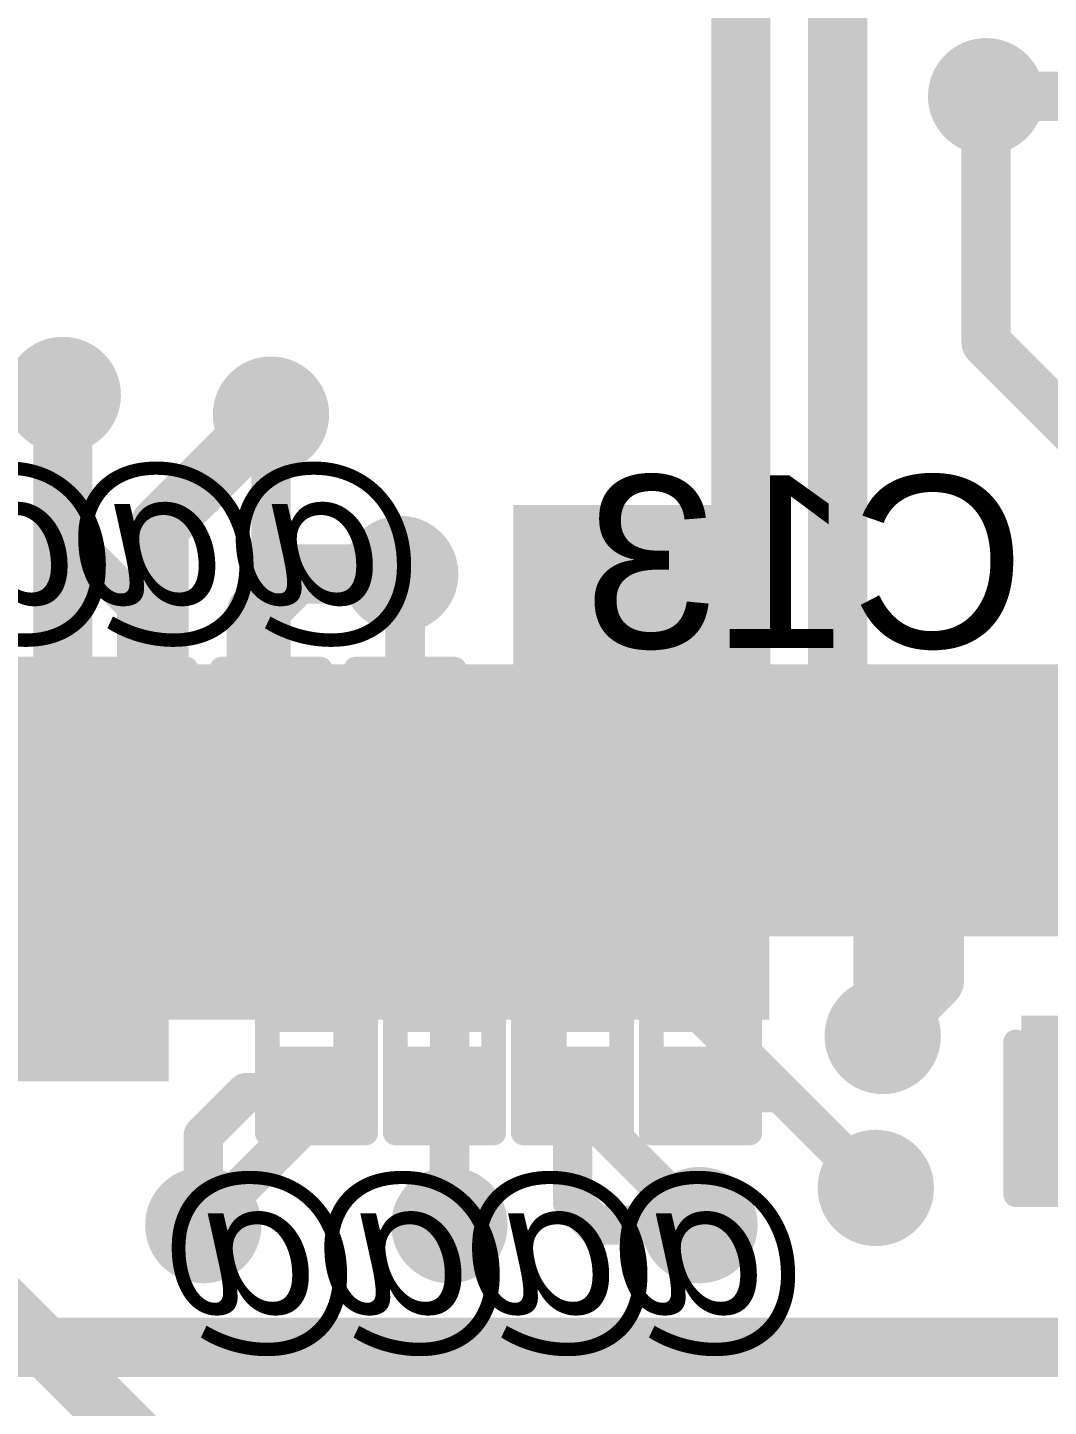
# Model space of a CAD drawing. Header units: millimetres. Extents: x -1.41 to 1.31, y -0.13 to 2.68.
# Drawn here: x 0.0383 to 0.2457, y 0.708 to 0.9879 of the extents above; entities that cross this region are included whole.
import ezdxf

# ---------------------------------------------------------------- set-up
doc = ezdxf.new("R2010")
doc.units = ezdxf.units.MM
doc.header["$MEASUREMENT"] = 0
for name, color, linetype in [('BottomLayer', 5, 'Continuous'), ('BottomOverlay', 54, 'Continuous'), ('BottomPaste', 16, 'Continuous'), ('BottomSolder', 6, 'Continuous'), ('Mechanical2', 216, 'Continuous'), ('TopLayer', 1, 'Continuous'), ('TopPaste', 8, 'Continuous'), ('TopSolder', 216, 'Continuous'), ('ViaHoleLayer', 16, 'Continuous')]:
    doc.layers.add(name, color=color, linetype=linetype)
doc.styles.add('Arial', font='', dxfattribs={"height": 0.2})
doc.styles.get('Arial').set_extended_font_data('Arial')

# ---------------------------------------------------------------- blocks, each defined once
blk = doc.blocks.new('LQFP_100_6')
at = {"layer": 'TopLayer'}
for points in [[(0.04527560000000001, -0.28149605), (0.04527559999999999, -0.32874015), (0.0334646, -0.32874015), (0.0334646, -0.28149605)], [(0.0649606, -0.28149605), (0.0649606, -0.32874015), (0.0531496, -0.32874015), (0.0531496, -0.28149605)], [(0.0846456, -0.28149605), (0.0846456, -0.32874015), (0.0728346, -0.32874015), (0.0728346, -0.28149605)], [(0.1043307, -0.28149605), (0.1043307, -0.32874015), (0.0925197, -0.32874015), (0.0925197, -0.28149605)], [(0.1240157, -0.28149605), (0.1240157, -0.32874015), (0.1122047, -0.32874015), (0.1122047, -0.28149605)], [(0.1437008, -0.28149605), (0.1437008, -0.32874015), (0.1318898, -0.32874015), (0.1318898, -0.28149605)], [(0.1633858, -0.28149605), (0.1633858, -0.32874015), (0.1515748, -0.32874015), (0.1515748, -0.28149605)], [(0.1830708, -0.28149605), (0.1830708, -0.32874015), (0.1712598, -0.32874015), (0.1712598, -0.28149605)], [(0.2027558, -0.28149605), (0.2027558, -0.32874015), (0.1909448, -0.32874015), (0.1909448, -0.28149605)], [(0.2224409, -0.28149605), (0.2224409, -0.32874015), (0.2106299, -0.32874015), (0.2106299, -0.28149605)], [(0.242126, -0.28149605), (0.242126, -0.32874015), (0.230315, -0.32874015), (0.230315, -0.28149605)]]:
    blk.add_hatch(color=1, dxfattribs=at).paths.add_polyline_path(points)
at = {"layer": 'TopPaste'}
for points in [[(0.04527560000000001, -0.28149605), (0.04527559999999999, -0.32874015), (0.0334646, -0.32874015), (0.0334646, -0.28149605)], [(0.0649606, -0.28149605), (0.0649606, -0.32874015), (0.0531496, -0.32874015), (0.0531496, -0.28149605)], [(0.0846456, -0.28149605), (0.0846456, -0.32874015), (0.0728346, -0.32874015), (0.0728346, -0.28149605)], [(0.1043307, -0.28149605), (0.1043307, -0.32874015), (0.0925197, -0.32874015), (0.0925197, -0.28149605)], [(0.1240157, -0.28149605), (0.1240157, -0.32874015), (0.1122047, -0.32874015), (0.1122047, -0.28149605)], [(0.1437008, -0.28149605), (0.1437008, -0.32874015), (0.1318898, -0.32874015), (0.1318898, -0.28149605)], [(0.1633858, -0.28149605), (0.1633858, -0.32874015), (0.1515748, -0.32874015), (0.1515748, -0.28149605)], [(0.1830708, -0.28149605), (0.1830708, -0.32874015), (0.1712598, -0.32874015), (0.1712598, -0.28149605)], [(0.2027558, -0.28149605), (0.2027558, -0.32874015), (0.1909448, -0.32874015), (0.1909448, -0.28149605)], [(0.2224409, -0.28149605), (0.2224409, -0.32874015), (0.2106299, -0.32874015), (0.2106299, -0.28149605)], [(0.242126, -0.28149605), (0.242126, -0.32874015), (0.230315, -0.32874015), (0.230315, -0.28149605)]]:
    blk.add_hatch(color=8, dxfattribs=at).paths.add_polyline_path(points)
at = {"layer": 'TopSolder'}
for points in [[(0.0492756, -0.27749605), (0.0492756, -0.33274015), (0.02946459999999999, -0.33274015), (0.02946460000000001, -0.27749605)], [(0.0689606, -0.27749605), (0.0689606, -0.33274015), (0.04914959999999999, -0.33274015), (0.04914960000000001, -0.27749605)], [(0.0886456, -0.27749605), (0.0886456, -0.33274015), (0.0688346, -0.33274015), (0.0688346, -0.27749605)], [(0.1083307, -0.27749605), (0.1083307, -0.33274015), (0.0885197, -0.33274015), (0.0885197, -0.27749605)], [(0.1280157, -0.27749605), (0.1280157, -0.33274015), (0.1082047, -0.33274015), (0.1082047, -0.27749605)], [(0.1477008, -0.27749605), (0.1477008, -0.33274015), (0.1278898, -0.33274015), (0.1278898, -0.27749605)], [(0.1673858, -0.27749605), (0.1673858, -0.33274015), (0.1475748, -0.33274015), (0.1475748, -0.27749605)], [(0.1870708, -0.27749605), (0.1870708, -0.33274015), (0.1672598, -0.33274015), (0.1672598, -0.27749605)], [(0.2067558, -0.27749605), (0.2067558, -0.33274015), (0.1869448, -0.33274015), (0.1869448, -0.27749605)], [(0.2264409, -0.27749605), (0.2264409, -0.33274015), (0.2066299, -0.33274015), (0.2066299, -0.27749605)], [(0.246126, -0.27749605), (0.246126, -0.33274015), (0.226315, -0.33274015), (0.226315, -0.27749605)]]:
    blk.add_hatch(color=216, dxfattribs=at).paths.add_polyline_path(points)
blk = doc.blocks.new('R___0201_B_17')
at = {"layer": 'BottomLayer'}
for points in [[(-0.01614165, 0.00728345), (-0.00551175, 0.00728345), (-0.00551175, -0.00728345), (-0.01614165, -0.00728345)], [(0.00551185, 0.00728345), (0.01614175, 0.00728345), (0.01614175, -0.00728345), (0.00551185, -0.00728345)]]:
    blk.add_hatch(color=5, dxfattribs=at).paths.add_polyline_path(points)
at = {"layer": 'BottomPaste'}
for points in [[(-0.01614165, 0.00728345), (-0.00551175, 0.00728345), (-0.00551175, -0.00728345), (-0.01614165, -0.00728345)], [(0.00551185, 0.00728345), (0.01614175, 0.00728345), (0.01614175, -0.00728345), (0.00551185, -0.00728345)]]:
    blk.add_hatch(color=16, dxfattribs=at).paths.add_polyline_path(points)
at = {"layer": 'BottomSolder'}
for points in [[(-0.02014165, 0.01128345), (-0.00151175, 0.01128345), (-0.00151175, -0.01128345), (-0.02014165, -0.01128345)], [(0.00151185, 0.01128345), (0.02014175, 0.01128345), (0.02014175, -0.01128345), (0.00151185, -0.01128345)]]:
    blk.add_hatch(color=6, dxfattribs=at).paths.add_polyline_path(points)
at = {"layer": 'BottomOverlay', "const_width": 0.005}
for points in [[(0.019, 0.01), (-0.019, 0.01)], [(-0.019, -0.01), (-0.019, 0.01)], [(0.019, -0.01), (0.019, 0.01)], [(0.019, -0.01), (-0.019, -0.01)]]:
    blk.add_lwpolyline(points, dxfattribs=at)
at = {"layer": 'BottomOverlay', "const_width": 0.0025}
for points in [[(-0.02025, 0.01, 1), (-0.01775, 0.01, 1)], [(-0.02025, 0.01, 1), (-0.01775, 0.01, 1)], [(0.01775, 0.01, 1), (0.02025, 0.01, 1)], [(0.01775, 0.01, 1), (0.02025, 0.01, 1)], [(-0.02025, -0.01, 1), (-0.01775, -0.01, 1)], [(-0.02025, -0.01, 1), (-0.01775, -0.01, 1)], [(0.01775, -0.01, 1), (0.02025, -0.01, 1)], [(0.01775, -0.01, 1), (0.02025, -0.01, 1)]]:
    blk.add_lwpolyline(points, format="xyb", close=True, dxfattribs=at)
blk = doc.blocks.new('R___0201_B_19')
at = {"layer": 'BottomLayer'}
for points in [[(-0.01614165, 0.00728345), (-0.00551175, 0.00728345), (-0.00551175, -0.00728345), (-0.01614165, -0.00728345)], [(0.00551185, 0.00728345), (0.01614175, 0.00728345), (0.01614175, -0.00728345), (0.00551185, -0.00728345)]]:
    blk.add_hatch(color=5, dxfattribs=at).paths.add_polyline_path(points)
at = {"layer": 'BottomPaste'}
for points in [[(-0.01614165, 0.00728345), (-0.00551175, 0.00728345), (-0.00551175, -0.00728345), (-0.01614165, -0.00728345)], [(0.00551185, 0.00728345), (0.01614175, 0.00728345), (0.01614175, -0.00728345), (0.00551185, -0.00728345)]]:
    blk.add_hatch(color=16, dxfattribs=at).paths.add_polyline_path(points)
at = {"layer": 'BottomSolder'}
for points in [[(-0.02014165, 0.01128345), (-0.00151175, 0.01128345), (-0.00151175, -0.01128345), (-0.02014165, -0.01128345)], [(0.00151185, 0.01128345), (0.02014175, 0.01128345), (0.02014175, -0.01128345), (0.00151185, -0.01128345)]]:
    blk.add_hatch(color=6, dxfattribs=at).paths.add_polyline_path(points)
at = {"layer": 'BottomOverlay', "const_width": 0.005}
for points in [[(0.019, 0.01), (-0.019, 0.01)], [(-0.019, -0.01), (-0.019, 0.01)], [(0.019, -0.01), (0.019, 0.01)], [(0.019, -0.01), (-0.019, -0.01)]]:
    blk.add_lwpolyline(points, dxfattribs=at)
at = {"layer": 'BottomOverlay', "const_width": 0.0025}
for points in [[(-0.02025, 0.01, 1), (-0.01775, 0.01, 1)], [(-0.02025, 0.01, 1), (-0.01775, 0.01, 1)], [(0.01775, 0.01, 1), (0.02025, 0.01, 1)], [(0.01775, 0.01, 1), (0.02025, 0.01, 1)], [(-0.02025, -0.01, 1), (-0.01775, -0.01, 1)], [(-0.02025, -0.01, 1), (-0.01775, -0.01, 1)], [(0.01775, -0.01, 1), (0.02025, -0.01, 1)], [(0.01775, -0.01, 1), (0.02025, -0.01, 1)]]:
    blk.add_lwpolyline(points, format="xyb", close=True, dxfattribs=at)
blk = doc.blocks.new('R___0201_B_21')
at = {"layer": 'BottomLayer'}
for points in [[(-0.01614165, 0.00728345), (-0.00551175, 0.00728345), (-0.00551175, -0.00728345), (-0.01614165, -0.00728345)], [(0.00551185, 0.00728345), (0.01614175, 0.00728345), (0.01614175, -0.00728345), (0.00551185, -0.00728345)]]:
    blk.add_hatch(color=5, dxfattribs=at).paths.add_polyline_path(points)
at = {"layer": 'BottomPaste'}
for points in [[(-0.01614165, 0.00728345), (-0.00551175, 0.00728345), (-0.00551175, -0.00728345), (-0.01614165, -0.00728345)], [(0.00551185, 0.00728345), (0.01614175, 0.00728345), (0.01614175, -0.00728345), (0.00551185, -0.00728345)]]:
    blk.add_hatch(color=16, dxfattribs=at).paths.add_polyline_path(points)
at = {"layer": 'BottomSolder'}
for points in [[(-0.02014165, 0.01128345), (-0.00151175, 0.01128345), (-0.00151175, -0.01128345), (-0.02014165, -0.01128345)], [(0.00151185, 0.01128345), (0.02014175, 0.01128345), (0.02014175, -0.01128345), (0.00151185, -0.01128345)]]:
    blk.add_hatch(color=6, dxfattribs=at).paths.add_polyline_path(points)
at = {"layer": 'BottomOverlay', "const_width": 0.005}
for points in [[(0.019, 0.01), (-0.019, 0.01)], [(-0.019, -0.01), (-0.019, 0.01)], [(0.019, -0.01), (0.019, 0.01)], [(0.019, -0.01), (-0.019, -0.01)]]:
    blk.add_lwpolyline(points, dxfattribs=at)
at = {"layer": 'BottomOverlay', "const_width": 0.0025}
for points in [[(-0.02025, 0.01, 1), (-0.01775, 0.01, 1)], [(-0.02025, 0.01, 1), (-0.01775, 0.01, 1)], [(0.01775, 0.01, 1), (0.02025, 0.01, 1)], [(0.01775, 0.01, 1), (0.02025, 0.01, 1)], [(-0.02025, -0.01, 1), (-0.01775, -0.01, 1)], [(-0.02025, -0.01, 1), (-0.01775, -0.01, 1)], [(0.01775, -0.01, 1), (0.02025, -0.01, 1)], [(0.01775, -0.01, 1), (0.02025, -0.01, 1)]]:
    blk.add_lwpolyline(points, format="xyb", close=True, dxfattribs=at)
blk = doc.blocks.new('R___0201_B_22')
at = {"layer": 'BottomLayer'}
for points in [[(-0.01614165, 0.00728345), (-0.00551175, 0.00728345), (-0.00551175, -0.00728345), (-0.01614165, -0.00728345)], [(0.00551185, 0.00728345), (0.01614175, 0.00728345), (0.01614175, -0.00728345), (0.00551185, -0.00728345)]]:
    blk.add_hatch(color=5, dxfattribs=at).paths.add_polyline_path(points)
at = {"layer": 'BottomPaste'}
for points in [[(-0.01614165, 0.00728345), (-0.00551175, 0.00728345), (-0.00551175, -0.00728345), (-0.01614165, -0.00728345)], [(0.00551185, 0.00728345), (0.01614175, 0.00728345), (0.01614175, -0.00728345), (0.00551185, -0.00728345)]]:
    blk.add_hatch(color=16, dxfattribs=at).paths.add_polyline_path(points)
at = {"layer": 'BottomSolder'}
for points in [[(-0.02014165, 0.01128345), (-0.00151175, 0.01128345), (-0.00151175, -0.01128345), (-0.02014165, -0.01128345)], [(0.00151185, 0.01128345), (0.02014175, 0.01128345), (0.02014175, -0.01128345), (0.00151185, -0.01128345)]]:
    blk.add_hatch(color=6, dxfattribs=at).paths.add_polyline_path(points)
at = {"layer": 'BottomOverlay', "const_width": 0.005}
for points in [[(0.019, 0.01), (-0.019, 0.01)], [(-0.019, -0.01), (-0.019, 0.01)], [(0.019, -0.01), (0.019, 0.01)], [(0.019, -0.01), (-0.019, -0.01)]]:
    blk.add_lwpolyline(points, dxfattribs=at)
at = {"layer": 'BottomOverlay', "const_width": 0.0025}
for points in [[(-0.02025, 0.01, 1), (-0.01775, 0.01, 1)], [(-0.02025, 0.01, 1), (-0.01775, 0.01, 1)], [(0.01775, 0.01, 1), (0.02025, 0.01, 1)], [(0.01775, 0.01, 1), (0.02025, 0.01, 1)], [(-0.02025, -0.01, 1), (-0.01775, -0.01, 1)], [(-0.02025, -0.01, 1), (-0.01775, -0.01, 1)], [(0.01775, -0.01, 1), (0.02025, -0.01, 1)], [(0.01775, -0.01, 1), (0.02025, -0.01, 1)]]:
    blk.add_lwpolyline(points, format="xyb", close=True, dxfattribs=at)
blk = doc.blocks.new('R___0201_B_23')
at = {"layer": 'BottomLayer'}
for points in [[(-0.01614165, 0.00728345), (-0.00551175, 0.00728345), (-0.00551175, -0.00728345), (-0.01614165, -0.00728345)], [(0.00551185, 0.00728345), (0.01614175, 0.00728345), (0.01614175, -0.00728345), (0.00551185, -0.00728345)]]:
    blk.add_hatch(color=5, dxfattribs=at).paths.add_polyline_path(points)
at = {"layer": 'BottomPaste'}
for points in [[(-0.01614165, 0.00728345), (-0.00551175, 0.00728345), (-0.00551175, -0.00728345), (-0.01614165, -0.00728345)], [(0.00551185, 0.00728345), (0.01614175, 0.00728345), (0.01614175, -0.00728345), (0.00551185, -0.00728345)]]:
    blk.add_hatch(color=16, dxfattribs=at).paths.add_polyline_path(points)
at = {"layer": 'BottomSolder'}
for points in [[(-0.02014165, 0.01128345), (-0.00151175, 0.01128345), (-0.00151175, -0.01128345), (-0.02014165, -0.01128345)], [(0.00151185, 0.01128345), (0.02014175, 0.01128345), (0.02014175, -0.01128345), (0.00151185, -0.01128345)]]:
    blk.add_hatch(color=6, dxfattribs=at).paths.add_polyline_path(points)
at = {"layer": 'BottomOverlay', "const_width": 0.005}
for points in [[(-0.019, 0.01), (0.019, 0.01)], [(-0.019, 0.01), (-0.019, -0.01)], [(0.019, 0.01), (0.019, -0.01)], [(-0.019, -0.01), (0.019, -0.01)]]:
    blk.add_lwpolyline(points, dxfattribs=at)
at = {"layer": 'BottomOverlay', "const_width": 0.0025}
for points in [[(-0.02025, 0.01, 1), (-0.01775, 0.01, 1)], [(-0.02025, 0.01, 1), (-0.01775, 0.01, 1)], [(0.01775, 0.01, 1), (0.02025, 0.01, 1)], [(0.01775, 0.01, 1), (0.02025, 0.01, 1)], [(-0.02025, -0.01, 1), (-0.01775, -0.01, 1)], [(-0.02025, -0.01, 1), (-0.01775, -0.01, 1)], [(0.01775, -0.01, 1), (0.02025, -0.01, 1)], [(0.01775, -0.01, 1), (0.02025, -0.01, 1)]]:
    blk.add_lwpolyline(points, format="xyb", close=True, dxfattribs=at)
blk = doc.blocks.new('R___0201_B_25')
at = {"layer": 'BottomLayer'}
for points in [[(-0.01614165, 0.00728345), (-0.00551175, 0.00728345), (-0.00551175, -0.00728345), (-0.01614165, -0.00728345)], [(0.00551185, 0.00728345), (0.01614175, 0.00728345), (0.01614175, -0.00728345), (0.00551185, -0.00728345)]]:
    blk.add_hatch(color=5, dxfattribs=at).paths.add_polyline_path(points)
at = {"layer": 'BottomPaste'}
for points in [[(-0.01614165, 0.00728345), (-0.00551175, 0.00728345), (-0.00551175, -0.00728345), (-0.01614165, -0.00728345)], [(0.00551185, 0.00728345), (0.01614175, 0.00728345), (0.01614175, -0.00728345), (0.00551185, -0.00728345)]]:
    blk.add_hatch(color=16, dxfattribs=at).paths.add_polyline_path(points)
at = {"layer": 'BottomSolder'}
for points in [[(-0.02014165, 0.01128345), (-0.00151175, 0.01128345), (-0.00151175, -0.01128345), (-0.02014165, -0.01128345)], [(0.00151185, 0.01128345), (0.02014175, 0.01128345), (0.02014175, -0.01128345), (0.00151185, -0.01128345)]]:
    blk.add_hatch(color=6, dxfattribs=at).paths.add_polyline_path(points)
at = {"layer": 'BottomOverlay', "const_width": 0.005}
for points in [[(-0.019, 0.01), (0.019, 0.01)], [(-0.019, 0.01), (-0.019, -0.01)], [(0.019, 0.01), (0.019, -0.01)], [(-0.019, -0.01), (0.019, -0.01)]]:
    blk.add_lwpolyline(points, dxfattribs=at)
at = {"layer": 'BottomOverlay', "const_width": 0.0025}
for points in [[(-0.02025, 0.01, 1), (-0.01775, 0.01, 1)], [(-0.02025, 0.01, 1), (-0.01775, 0.01, 1)], [(0.01775, 0.01, 1), (0.02025, 0.01, 1)], [(0.01775, 0.01, 1), (0.02025, 0.01, 1)], [(-0.02025, -0.01, 1), (-0.01775, -0.01, 1)], [(-0.02025, -0.01, 1), (-0.01775, -0.01, 1)], [(0.01775, -0.01, 1), (0.02025, -0.01, 1)], [(0.01775, -0.01, 1), (0.02025, -0.01, 1)]]:
    blk.add_lwpolyline(points, format="xyb", close=True, dxfattribs=at)
blk = doc.blocks.new('R___0201_B_26')
at = {"layer": 'BottomLayer'}
for points in [[(-0.01614165, 0.00728345), (-0.00551175, 0.00728345), (-0.00551175, -0.00728345), (-0.01614165, -0.00728345)], [(0.00551185, 0.00728345), (0.01614175, 0.00728345), (0.01614175, -0.00728345), (0.00551185, -0.00728345)]]:
    blk.add_hatch(color=5, dxfattribs=at).paths.add_polyline_path(points)
at = {"layer": 'BottomPaste'}
for points in [[(-0.01614165, 0.00728345), (-0.00551175, 0.00728345), (-0.00551175, -0.00728345), (-0.01614165, -0.00728345)], [(0.00551185, 0.00728345), (0.01614175, 0.00728345), (0.01614175, -0.00728345), (0.00551185, -0.00728345)]]:
    blk.add_hatch(color=16, dxfattribs=at).paths.add_polyline_path(points)
at = {"layer": 'BottomSolder'}
for points in [[(-0.02014165, 0.01128345), (-0.00151175, 0.01128345), (-0.00151175, -0.01128345), (-0.02014165, -0.01128345)], [(0.00151185, 0.01128345), (0.02014175, 0.01128345), (0.02014175, -0.01128345), (0.00151185, -0.01128345)]]:
    blk.add_hatch(color=6, dxfattribs=at).paths.add_polyline_path(points)
at = {"layer": 'BottomOverlay', "const_width": 0.005}
for points in [[(-0.019, 0.01), (0.019, 0.01)], [(-0.019, 0.01), (-0.019, -0.01)], [(0.019, 0.01), (0.019, -0.01)], [(-0.019, -0.01), (0.019, -0.01)]]:
    blk.add_lwpolyline(points, dxfattribs=at)
at = {"layer": 'BottomOverlay', "const_width": 0.0025}
for points in [[(-0.02025, 0.01, 1), (-0.01775, 0.01, 1)], [(-0.02025, 0.01, 1), (-0.01775, 0.01, 1)], [(0.01775, 0.01, 1), (0.02025, 0.01, 1)], [(0.01775, 0.01, 1), (0.02025, 0.01, 1)], [(-0.02025, -0.01, 1), (-0.01775, -0.01, 1)], [(-0.02025, -0.01, 1), (-0.01775, -0.01, 1)], [(0.01775, -0.01, 1), (0.02025, -0.01, 1)], [(0.01775, -0.01, 1), (0.02025, -0.01, 1)]]:
    blk.add_lwpolyline(points, format="xyb", close=True, dxfattribs=at)
blk = doc.blocks.new('R___0201_B_28')
at = {"layer": 'BottomLayer'}
for points in [[(-0.01614165, 0.00728345), (-0.00551175, 0.00728345), (-0.00551175, -0.00728345), (-0.01614165, -0.00728345)], [(0.00551185, 0.00728345), (0.01614175, 0.00728345), (0.01614175, -0.00728345), (0.00551185, -0.00728345)]]:
    blk.add_hatch(color=5, dxfattribs=at).paths.add_polyline_path(points)
at = {"layer": 'BottomPaste'}
for points in [[(-0.01614165, 0.00728345), (-0.00551175, 0.00728345), (-0.00551175, -0.00728345), (-0.01614165, -0.00728345)], [(0.00551185, 0.00728345), (0.01614175, 0.00728345), (0.01614175, -0.00728345), (0.00551185, -0.00728345)]]:
    blk.add_hatch(color=16, dxfattribs=at).paths.add_polyline_path(points)
at = {"layer": 'BottomSolder'}
for points in [[(-0.02014165, 0.01128345), (-0.00151175, 0.01128345), (-0.00151175, -0.01128345), (-0.02014165, -0.01128345)], [(0.00151185, 0.01128345), (0.02014175, 0.01128345), (0.02014175, -0.01128345), (0.00151185, -0.01128345)]]:
    blk.add_hatch(color=6, dxfattribs=at).paths.add_polyline_path(points)
at = {"layer": 'BottomOverlay', "const_width": 0.005}
for points in [[(-0.019, 0.01), (0.019, 0.01)], [(-0.019, 0.01), (-0.019, -0.01)], [(0.019, 0.01), (0.019, -0.01)], [(-0.019, -0.01), (0.019, -0.01)]]:
    blk.add_lwpolyline(points, dxfattribs=at)
at = {"layer": 'BottomOverlay', "const_width": 0.0025}
for points in [[(-0.02025, 0.01, 1), (-0.01775, 0.01, 1)], [(-0.02025, 0.01, 1), (-0.01775, 0.01, 1)], [(0.01775, 0.01, 1), (0.02025, 0.01, 1)], [(0.01775, 0.01, 1), (0.02025, 0.01, 1)], [(-0.02025, -0.01, 1), (-0.01775, -0.01, 1)], [(-0.02025, -0.01, 1), (-0.01775, -0.01, 1)], [(0.01775, -0.01, 1), (0.02025, -0.01, 1)], [(0.01775, -0.01, 1), (0.02025, -0.01, 1)]]:
    blk.add_lwpolyline(points, format="xyb", close=True, dxfattribs=at)
blk = doc.blocks.new('C___0603_B_92')
at = {"layer": 'BottomLayer'}
for points in [[(-0.045, -0.0175), (-0.045, 0.0175), (-0.015, 0.0175), (-0.015, -0.0175)], [(0.015, -0.0175), (0.015, 0.0175), (0.045, 0.0175), (0.045, -0.0175)]]:
    blk.add_hatch(color=5, dxfattribs=at).paths.add_polyline_path(points)
at = {"layer": 'BottomPaste'}
for points in [[(-0.045, -0.0175), (-0.045, 0.0175), (-0.015, 0.0175), (-0.015, -0.0175)], [(0.015, -0.0175), (0.015, 0.0175), (0.045, 0.0175), (0.045, -0.0175)]]:
    blk.add_hatch(color=16, dxfattribs=at).paths.add_polyline_path(points)
at = {"layer": 'BottomSolder'}
for points in [[(-0.0473622, -0.0198622), (-0.0473622, 0.0198622), (-0.0126378, 0.0198622), (-0.0126378, -0.0198622)], [(0.0126378, -0.0198622), (0.0126378, 0.0198622), (0.0473622, 0.0198622), (0.0473622, -0.0198622)]]:
    blk.add_hatch(color=6, dxfattribs=at).paths.add_polyline_path(points)
at = {"layer": 'BottomOverlay', "const_width": 0.005}
for points in [[(-0.049, 0.021), (-0.018, 0.021)], [(-0.049, -0.021), (-0.049, 0.021)], [(0.018, 0.021), (0.049, 0.021)], [(0.049, -0.021), (0.049, 0.021)], [(-0.049, -0.021), (-0.018, -0.021)], [(0.018, -0.021), (0.049, -0.021)]]:
    blk.add_lwpolyline(points, dxfattribs=at)
at = {"layer": 'BottomOverlay', "const_width": 0.0025}
for points in [[(-0.05025, 0.021, 1), (-0.04775, 0.021, 1)], [(-0.05025, 0.021, 1), (-0.04775, 0.021, 1)], [(-0.01925, 0.021, 1), (-0.01675, 0.021, 1)], [(0.01675, 0.021, 1), (0.01925, 0.021, 1)], [(0.04775, 0.021, 1), (0.05025, 0.021, 1)], [(0.04775, 0.021, 1), (0.05025, 0.021, 1)], [(-0.05025, -0.021, 1), (-0.04775, -0.021, 1)], [(-0.05025, -0.021, 1), (-0.04775, -0.021, 1)], [(-0.01925, -0.021, 1), (-0.01675, -0.021, 1)], [(0.01675, -0.021, 1), (0.01925, -0.021, 1)], [(0.04775, -0.021, 1), (0.05025, -0.021, 1)], [(0.04775, -0.021, 1), (0.05025, -0.021, 1)]]:
    blk.add_lwpolyline(points, format="xyb", close=True, dxfattribs=at)
blk = doc.blocks.new('C__0603_B_100')
at = {"layer": 'BottomLayer'}
for points in [[(-0.045, -0.0175), (-0.045, 0.0175), (-0.015, 0.0175), (-0.015, -0.0175)], [(0.015, -0.0175), (0.015, 0.0175), (0.045, 0.0175), (0.045, -0.0175)]]:
    blk.add_hatch(color=5, dxfattribs=at).paths.add_polyline_path(points)
at = {"layer": 'BottomPaste'}
for points in [[(-0.045, -0.0175), (-0.045, 0.0175), (-0.015, 0.0175), (-0.015, -0.0175)], [(0.015, -0.0175), (0.015, 0.0175), (0.045, 0.0175), (0.045, -0.0175)]]:
    blk.add_hatch(color=16, dxfattribs=at).paths.add_polyline_path(points)
at = {"layer": 'BottomSolder'}
for points in [[(-0.0473622, -0.0198622), (-0.0473622, 0.0198622), (-0.0126378, 0.0198622), (-0.0126378, -0.0198622)], [(0.0126378, -0.0198622), (0.0126378, 0.0198622), (0.0473622, 0.0198622), (0.0473622, -0.0198622)]]:
    blk.add_hatch(color=6, dxfattribs=at).paths.add_polyline_path(points)
at = {"layer": 'BottomOverlay', "const_width": 0.005}
for points in [[(-0.049, -0.021), (-0.049, 0.021)], [(-0.018, 0.021), (-0.049, 0.021)], [(0.049, 0.021), (0.018, 0.021)], [(0.049, -0.021), (0.049, 0.021)], [(-0.018, -0.021), (-0.049, -0.021)], [(0.049, -0.021), (0.018, -0.021)]]:
    blk.add_lwpolyline(points, dxfattribs=at)
at = {"layer": 'BottomOverlay', "const_width": 0.0025}
for points in [[(-0.05025, 0.021, 1), (-0.04775, 0.021, 1)], [(-0.05025, 0.021, 1), (-0.04775, 0.021, 1)], [(-0.01925, 0.021, 1), (-0.01675, 0.021, 1)], [(0.01675, 0.021, 1), (0.01925, 0.021, 1)], [(0.04775, 0.021, 1), (0.05025, 0.021, 1)], [(0.04775, 0.021, 1), (0.05025, 0.021, 1)], [(-0.05025, -0.021, 1), (-0.04775, -0.021, 1)], [(-0.05025, -0.021, 1), (-0.04775, -0.021, 1)], [(-0.01925, -0.021, 1), (-0.01675, -0.021, 1)], [(0.01675, -0.021, 1), (0.01925, -0.021, 1)], [(0.04775, -0.021, 1), (0.05025, -0.021, 1)], [(0.04775, -0.021, 1), (0.05025, -0.021, 1)]]:
    blk.add_lwpolyline(points, format="xyb", close=True, dxfattribs=at)

msp = doc.modelspace()

# ---------------------------------------------------------------- hatches: boundary and pattern name
at = {"layer": 'BottomLayer'}
h = msp.add_hatch(color=5, dxfattribs=at)
edge = h.paths.add_edge_path()
edge.add_arc((0.233, 0.974), 0.011811, 0, 360)
h = msp.add_hatch(color=5, dxfattribs=at)
edge = h.paths.add_edge_path()
edge.add_arc((0.0454646, 0.9133407), 0.011811, 0, 360)
h = msp.add_hatch(color=5, dxfattribs=at)
edge = h.paths.add_edge_path()
edge.add_arc((0.08775, 0.9093445), 0.011811, 0, 360)
for points in [[(0.189, 0.786528), (0.189, 0.891), (0.137, 0.891), (0.137, 0.786528)], [(-0.082, 0.816), (0.162, 0.816), (0.162, 0.8337012), (-0.082, 0.8337012)], [(-0.006, 0.786528), (0.153, 0.786528), (0.153, 0.822), (-0.006, 0.822)], [(-0.006, 0.774), (0.067, 0.774), (0.067, 0.8), (-0.006, 0.8)]]:
    msp.add_hatch(color=5, dxfattribs=at).paths.add_polyline_path(points)
h = msp.add_hatch(color=5, dxfattribs=at)
edge = h.paths.add_edge_path()
edge.add_arc((0.114, 0.877), 0.011811, 0, 360)
h = msp.add_hatch(color=5, dxfattribs=at)
edge = h.paths.add_edge_path()
edge.add_arc((0.153, 0.876528), 0.011811, 0, 360)
h = msp.add_hatch(color=5, dxfattribs=at)
edge = h.paths.add_edge_path()
edge.add_arc((0.0516912, 0.7876122), 0.011811, 0, 360)
h = msp.add_hatch(color=5, dxfattribs=at)
edge = h.paths.add_edge_path()
edge.add_arc((0.212001, 0.7832133), 0.011811, 0, 360)
h = msp.add_hatch(color=5, dxfattribs=at)
edge = h.paths.add_edge_path()
edge.add_arc((0.210597, 0.7523577), 0.011811, 0, 360)
h = msp.add_hatch(color=5, dxfattribs=at)
edge = h.paths.add_edge_path()
edge.add_arc((0.074, 0.744811), 0.011811, 0, 360)
h = msp.add_hatch(color=5, dxfattribs=at)
edge = h.paths.add_edge_path()
edge.add_arc((0.124, 0.744811), 0.011811, 0, 360)
h = msp.add_hatch(color=5, dxfattribs=at)
edge = h.paths.add_edge_path()
edge.add_arc((0.1747767, 0.744811), 0.011811, 0, 360)
at = {"layer": 'TopLayer'}
h = msp.add_hatch(color=1, dxfattribs=at)
edge = h.paths.add_edge_path()
edge.add_arc((0.233, 0.974), 0.011811, 0, 360)
h = msp.add_hatch(color=1, dxfattribs=at)
edge = h.paths.add_edge_path()
edge.add_arc((0.0454646, 0.9133407), 0.011811, 0, 360)
h = msp.add_hatch(color=1, dxfattribs=at)
edge = h.paths.add_edge_path()
edge.add_arc((0.08775, 0.9093445), 0.011811, 0, 360)
h = msp.add_hatch(color=1, dxfattribs=at)
edge = h.paths.add_edge_path()
edge.add_arc((0.114, 0.877), 0.011811, 0, 360)
h = msp.add_hatch(color=1, dxfattribs=at)
edge = h.paths.add_edge_path()
edge.add_arc((0.153, 0.876528), 0.011811, 0, 360)
msp.add_hatch(color=1, dxfattribs=at).paths.add_polyline_path([(0.312, 0.803528), (0.312, 0.8539216), (0.2362206, 0.8539216), (0.2362206, 0.803528)])
h = msp.add_hatch(color=1, dxfattribs=at)
edge = h.paths.add_edge_path()
edge.add_arc((0.0516912, 0.7876122), 0.011811, 0, 360)
h = msp.add_hatch(color=1, dxfattribs=at)
edge = h.paths.add_edge_path()
edge.add_arc((0.212001, 0.7832133), 0.011811, 0, 360)
h = msp.add_hatch(color=1, dxfattribs=at)
edge = h.paths.add_edge_path()
edge.add_arc((0.210597, 0.7523577), 0.011811, 0, 360)
h = msp.add_hatch(color=1, dxfattribs=at)
edge = h.paths.add_edge_path()
edge.add_arc((0.074, 0.744811), 0.011811, 0, 360)
h = msp.add_hatch(color=1, dxfattribs=at)
edge = h.paths.add_edge_path()
edge.add_arc((0.124, 0.744811), 0.011811, 0, 360)
h = msp.add_hatch(color=1, dxfattribs=at)
edge = h.paths.add_edge_path()
edge.add_arc((0.1747767, 0.744811), 0.011811, 0, 360)
at = {"layer": 'ViaHoleLayer'}
h = msp.add_hatch(color=16, dxfattribs=at)
edge = h.paths.add_edge_path()
edge.add_arc((0.233, 0.974), 0.0059055, 0, 360)
h = msp.add_hatch(color=16, dxfattribs=at)
edge = h.paths.add_edge_path()
edge.add_arc((0.0454646, 0.9133407), 0.0059055, 0, 360)
h = msp.add_hatch(color=16, dxfattribs=at)
edge = h.paths.add_edge_path()
edge.add_arc((0.08775, 0.9093445), 0.0059055, 0, 360)
h = msp.add_hatch(color=16, dxfattribs=at)
edge = h.paths.add_edge_path()
edge.add_arc((0.114, 0.877), 0.0059055, 0, 360)
h = msp.add_hatch(color=16, dxfattribs=at)
edge = h.paths.add_edge_path()
edge.add_arc((0.153, 0.876528), 0.0059055, 0, 360)
h = msp.add_hatch(color=16, dxfattribs=at)
edge = h.paths.add_edge_path()
edge.add_arc((0.0516912, 0.7876122), 0.0059055, 0, 360)
h = msp.add_hatch(color=16, dxfattribs=at)
edge = h.paths.add_edge_path()
edge.add_arc((0.212001, 0.7832133), 0.0059055, 0, 360)
h = msp.add_hatch(color=16, dxfattribs=at)
edge = h.paths.add_edge_path()
edge.add_arc((0.210597, 0.7523577), 0.0059055, 0, 360)
h = msp.add_hatch(color=16, dxfattribs=at)
edge = h.paths.add_edge_path()
edge.add_arc((0.074, 0.744811), 0.0059055, 0, 360)
h = msp.add_hatch(color=16, dxfattribs=at)
edge = h.paths.add_edge_path()
edge.add_arc((0.124, 0.744811), 0.0059055, 0, 360)
h = msp.add_hatch(color=16, dxfattribs=at)
edge = h.paths.add_edge_path()
edge.add_arc((0.1747767, 0.744811), 0.0059055, 0, 360)

# ---------------------------------------------------------------- linework, layer by layer
at = {"layer": 'BottomLayer'}
for points, const_width in [([(0.233, 0.9239584), (0.233, 0.974)], 0.01), ([(0.233, 0.9239584), (0.318, 0.8389584)], 0.01), ([(0.0454646, 0.8855354), (0.0454646, 0.9133407)], 0.008), ([(0.08775, 0.849528), (0.08775, 0.9093445)], 0.008), ([(0.0454646, 0.8855354), (0.0605, 0.8705)], 0.008), ([(0.114, 0.877), (0.115, 0.876)], 0.008), ([(0.115, 0.849528), (0.115, 0.876)], 0.008), ([(0.0605, 0.849528), (0.0605, 0.8705)], 0.008), ([(0.212, 0.835528), (0.216, 0.831528)], 0.01), ([(0.212001, 0.7832133), (0.212001, 0.831527)], 0.012), ([(0.212, 0.831528), (0.212001, 0.831527)], 0.01), ([(0.074, 0.763), (0.0827012, 0.7717012)], 0.008), ([(0.0827012, 0.7717012), (0.097, 0.7717012)], 0.008), ([(0.123, 0.7717012), (0.124, 0.7707012)], 0.008), ([(0.149, 0.7494975), (0.149, 0.7717012)], 0.008), ([(0.175, 0.7717012), (0.1912535, 0.7717012)], 0.008), ([(0.1912535, 0.7717012), (0.210597, 0.7523577)], 0.008), ([(0.124, 0.744811), (0.124, 0.7707012)], 0.008), ([(0.074, 0.744811), (0.074, 0.763)], 0.008), ([(0.01, 0.752), (0.202, 0.56)], 0.012), ([(0.210597, 0.7466885), (0.210597, 0.7523577)], 0.008), ([(0.149, 0.7494975), (0.1536865, 0.744811)], 0.008), ([(0.1536865, 0.744811), (0.1747767, 0.744811)], 0.008)]:
    msp.add_lwpolyline(points, dxfattribs=dict(at, const_width=const_width))
for points, const_width in [([(0.2305, 0.974, 1), (0.2355, 0.974, 1)], 0.005), ([(0.2305, 0.9239584, 1), (0.2355, 0.9239584, 1)], 0.005), ([(0.2305, 0.9239584, 1), (0.2355, 0.9239584, 1)], 0.005), ([(0.0434646, 0.9133407, 1), (0.0474646, 0.9133407, 1)], 0.004), ([(0.08575, 0.9093445, 1), (0.08975, 0.9093445, 1)], 0.004), ([(0.0434646, 0.8855354, 1), (0.0474646, 0.8855354, 1)], 0.004), ([(0.0434646, 0.8855354, 1), (0.0474646, 0.8855354, 1)], 0.004), ([(0.112, 0.877, 1), (0.116, 0.877, 1)], 0.004), ([(0.113, 0.876, 1), (0.117, 0.876, 1)], 0.004), ([(0.113, 0.876, 1), (0.117, 0.876, 1)], 0.004), ([(0.0585, 0.8705, 1), (0.0625, 0.8705, 1)], 0.004), ([(0.0585, 0.8705, 1), (0.0625, 0.8705, 1)], 0.004), ([(0.0585, 0.849528, 1), (0.0625, 0.849528, 1)], 0.004), ([(0.08575, 0.849528, 1), (0.08975, 0.849528, 1)], 0.004), ([(0.113, 0.849528, 1), (0.117, 0.849528, 1)], 0.004), ([(0.2095, 0.835528, 1), (0.2145, 0.835528, 1)], 0.005), ([(0.209001, 0.831527, 1), (0.215001, 0.831527, 1)], 0.006), ([(0.2095, 0.831528, 1), (0.2145, 0.831528, 1)], 0.005), ([(0.209501, 0.831527, 1), (0.214501, 0.831527, 1)], 0.005), ([(0.2135, 0.831528, 1), (0.2185, 0.831528, 1)], 0.005), ([(0.209001, 0.7832133, 1), (0.215001, 0.7832133, 1)], 0.006), ([(0.0807012, 0.7717012, 1), (0.0847012, 0.7717012, 1)], 0.004), ([(0.0807012, 0.7717012, 1), (0.0847012, 0.7717012, 1)], 0.004), ([(0.095, 0.7717012, 1), (0.099, 0.7717012, 1)], 0.004), ([(0.121, 0.7717012, 1), (0.125, 0.7717012, 1)], 0.004), ([(0.147, 0.7717012, 1), (0.151, 0.7717012, 1)], 0.004), ([(0.173, 0.7717012, 1), (0.177, 0.7717012, 1)], 0.004), ([(0.1892535, 0.7717012, 1), (0.1932535, 0.7717012, 1)], 0.004), ([(0.1892535, 0.7717012, 1), (0.1932535, 0.7717012, 1)], 0.004), ([(0.122, 0.7707012, 1), (0.126, 0.7707012, 1)], 0.004), ([(0.122, 0.7707012, 1), (0.126, 0.7707012, 1)], 0.004), ([(0.072, 0.763, 1), (0.076, 0.763, 1)], 0.004), ([(0.072, 0.763, 1), (0.076, 0.763, 1)], 0.004), ([(0.208597, 0.7523577, 1), (0.212597, 0.7523577, 1)], 0.004), ([(0.208597, 0.7523577, 1), (0.212597, 0.7523577, 1)], 0.004), ([(0.147, 0.7494975, 1), (0.151, 0.7494975, 1)], 0.004), ([(0.147, 0.7494975, 1), (0.151, 0.7494975, 1)], 0.004), ([(0.208597, 0.7466885, 1), (0.212597, 0.7466885, 1)], 0.004), ([(0.072, 0.744811, 1), (0.076, 0.744811, 1)], 0.004), ([(0.122, 0.744811, 1), (0.126, 0.744811, 1)], 0.004), ([(0.1516865, 0.744811, 1), (0.1556865, 0.744811, 1)], 0.004), ([(0.1516865, 0.744811, 1), (0.1556865, 0.744811, 1)], 0.004), ([(0.1727767, 0.744811, 1), (0.1767767, 0.744811, 1)], 0.004)]:
    msp.add_lwpolyline(points, format="xyb", close=True, dxfattribs=dict(at, const_width=const_width))
at = {"layer": 'Mechanical2', "const_width": 0.015}
msp.add_lwpolyline([(1.304531, 0.7779402, -5.376896980783756), (1.3038379, 1.7829146)], format="xyb", dxfattribs=at)
at = {"layer": 'TopLayer'}
for points, const_width in [([(0.2028503, 0.8310398), (0.2028503, 1.0581497)], 0.012), ([(0.1831653, 0.8310398), (0.1831653, 1.0509647)], 0.012), ([(0.233, 0.974), (0.2630001, 0.974)], 0.01), ([(0.0454646, 0.8311343), (0.0454646, 0.9133407)], 0.012), ([(0.0650551, 0.8866496), (0.08775, 0.9093445)], 0.012), ([(0.0650551, 0.8310398), (0.0650551, 0.8866496)], 0.012), ([(0.0847401, 0.8690525), (0.0926876, 0.877)], 0.012), ([(0.0926876, 0.877), (0.114, 0.877)], 0.012), ([(0.0847401, 0.8310398), (0.0847401, 0.8690525)], 0.012), ([(0.0453701, 0.8310398), (0.0454646, 0.8311343)], 0.012), ([(0.2225354, 0.7945354), (0.2225354, 0.8310398)], 0.012), ([(0.1044252, 0.7752362), (0.1044252, 0.8310398)], 0.008), ([(0.1240551, 0.8309847), (0.1241102, 0.8310398)], 0.008), ([(0.1240551, 0.744811), (0.1240551, 0.8309847)], 0.008), ([(0.1437953, 0.7757924), (0.1437953, 0.8310398)], 0.008), ([(0.1634803, 0.7994744), (0.1634803, 0.8310398)], 0.008), ([(0.1634803, 0.7994744), (0.210597, 0.7523577)], 0.008), ([(0.212001, 0.784001), (0.2225354, 0.7945354)], 0.012), ([(0.212001, 0.784001), (0.212001, 0.785077)], 0.012), ([(0.212001, 0.7832134), (0.212001, 0.784001)], 0.012), ([(0.074, 0.744811), (0.1044252, 0.7752362)], 0.008), ([(0.1437953, 0.7757924), (0.1747767, 0.744811)], 0.008), ([(0.124, 0.744811), (0.1240551, 0.744811)], 0.008), ([(0.004912, 0.72), (0.592, 0.72)], 0.012)]:
    msp.add_lwpolyline(points, dxfattribs=dict(at, const_width=const_width))
for points, const_width in [([(0.2305, 0.974, 1), (0.2355, 0.974, 1)], 0.005), ([(0.0424646, 0.9133407, 1), (0.0484646, 0.9133407, 1)], 0.006), ([(0.08475, 0.9093445, 1), (0.09075, 0.9093445, 1)], 0.006), ([(0.0620551, 0.8866496, 1), (0.0680551, 0.8866496, 1)], 0.006), ([(0.0620551, 0.8866496, 1), (0.0680551, 0.8866496, 1)], 0.006), ([(0.0896876, 0.877, 1), (0.0956876, 0.877, 1)], 0.006), ([(0.0896876, 0.877, 1), (0.0956876, 0.877, 1)], 0.006), ([(0.111, 0.877, 1), (0.117, 0.877, 1)], 0.006), ([(0.0817401, 0.8690525, 1), (0.0877401, 0.8690525, 1)], 0.006), ([(0.0817401, 0.8690525, 1), (0.0877401, 0.8690525, 1)], 0.006), ([(0.0423701, 0.8310398, 1), (0.0483701, 0.8310398, 1)], 0.006), ([(0.0424646, 0.8311343, 1), (0.0484646, 0.8311343, 1)], 0.006), ([(0.0424646, 0.8311343, 1), (0.0484646, 0.8311343, 1)], 0.006), ([(0.0620551, 0.8310398, 1), (0.0680551, 0.8310398, 1)], 0.006), ([(0.0817401, 0.8310398, 1), (0.0877401, 0.8310398, 1)], 0.006), ([(0.1801653, 0.8310398, 1), (0.1861653, 0.8310398, 1)], 0.006), ([(0.1998503, 0.8310398, 1), (0.2058503, 0.8310398, 1)], 0.006), ([(0.2195354, 0.8310398, 1), (0.2255354, 0.8310398, 1)], 0.006), ([(0.1024252, 0.8310398, 1), (0.1064252, 0.8310398, 1)], 0.004), ([(0.1220551, 0.8309847, 1), (0.1260551, 0.8309847, 1)], 0.004), ([(0.1220551, 0.8309847, 1), (0.1260551, 0.8309847, 1)], 0.004), ([(0.1221102, 0.8310398, 1), (0.1261102, 0.8310398, 1)], 0.004), ([(0.1417953, 0.8310398, 1), (0.1457953, 0.8310398, 1)], 0.004), ([(0.1614803, 0.8310398, 1), (0.1654803, 0.8310398, 1)], 0.004), ([(0.1614803, 0.7994744, 1), (0.1654803, 0.7994744, 1)], 0.004), ([(0.1614803, 0.7994744, 1), (0.1654803, 0.7994744, 1)], 0.004), ([(0.2195354, 0.7945354, 1), (0.2255354, 0.7945354, 1)], 0.006), ([(0.2195354, 0.7945354, 1), (0.2255354, 0.7945354, 1)], 0.006), ([(0.209001, 0.785077, 1), (0.215001, 0.785077, 1)], 0.006), ([(0.209001, 0.784001, 1), (0.215001, 0.784001, 1)], 0.006), ([(0.209001, 0.784001, 1), (0.215001, 0.784001, 1)], 0.006), ([(0.209001, 0.784001, 1), (0.215001, 0.784001, 1)], 0.006), ([(0.209001, 0.7832134, 1), (0.215001, 0.7832134, 1)], 0.006), ([(0.1024252, 0.7752362, 1), (0.1064252, 0.7752362, 1)], 0.004), ([(0.1024252, 0.7752362, 1), (0.1064252, 0.7752362, 1)], 0.004), ([(0.1417953, 0.7757924, 1), (0.1457953, 0.7757924, 1)], 0.004), ([(0.1417953, 0.7757924, 1), (0.1457953, 0.7757924, 1)], 0.004), ([(0.208597, 0.7523577, 1), (0.212597, 0.7523577, 1)], 0.004), ([(0.072, 0.744811, 1), (0.076, 0.744811, 1)], 0.004), ([(0.122, 0.744811, 1), (0.126, 0.744811, 1)], 0.004), ([(0.1220551, 0.744811, 1), (0.1260551, 0.744811, 1)], 0.004), ([(0.1220551, 0.744811, 1), (0.1260551, 0.744811, 1)], 0.004), ([(0.1727767, 0.744811, 1), (0.1767767, 0.744811, 1)], 0.004)]:
    msp.add_lwpolyline(points, format="xyb", close=True, dxfattribs=dict(at, const_width=const_width))

# ---------------------------------------------------------------- block references
for name, p in [('LQFP_100_6', (0.006, 1.1361579)), ('C___0603_B_92', (0.182, 0.831528))]:
    msp.add_blockref(name, p)
for name, p, rotation in [('R___0201_B_28', (0.03325, 0.8387012), 90), ('R___0201_B_26', (0.0605, 0.8387012), 90), ('R___0201_B_25', (0.08775, 0.8387012), 90), ('R___0201_B_23', (0.115, 0.8387012), 90), ('C__0603_B_100', (0.26, 0.8), 270), ('R___0201_B_22', (0.097, 0.782528), 270), ('R___0201_B_21', (0.123, 0.782528), 270), ('R___0201_B_19', (0.149, 0.782528), 270), ('R___0201_B_17', (0.175, 0.782528), 270)]:
    msp.add_blockref(name, p, dxfattribs=dict(rotation=rotation))

# ---------------------------------------------------------------- texts
at = {"layer": 'BottomOverlay', "style": 'Arial', "text_generation_flag": 2}
for p in [(0.057508, 0.8682286), (0.087508, 0.8682286), (0.119508, 0.8682286), (0.106508, 0.7242286), (0.137508, 0.7242286), (0.167508, 0.7242286), (0.197508, 0.7242286)]:
    msp.add_text('@', height=0.03, rotation=360, dxfattribs=at).set_placement(p)
msp.add_text('C13', height=0.035, dxfattribs=at).set_placement((0.241, 0.862))

doc.saveas('drawing.dxf')
